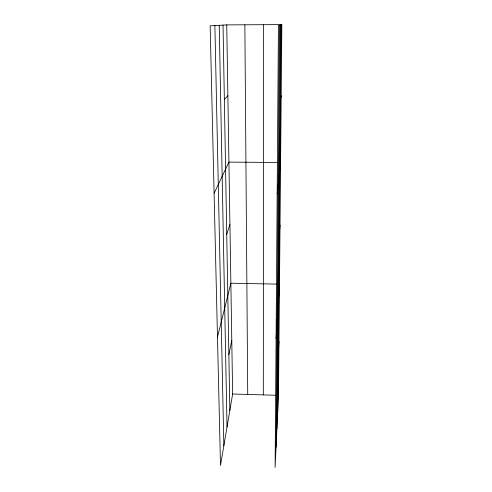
<?xml version="1.0" encoding="UTF-8"?>
<svg xmlns="http://www.w3.org/2000/svg" width="492" height="492" viewBox="0 0 492 492"><rect width="100%" height="100%" fill="white"/><g stroke="black" fill="none" stroke-linecap="round" stroke-linejoin="round"><path stroke-width="0.74" d="M263.312 394.898L263.595 24.692M276.049 447.431L279.401 25.215M276.928 428.649L280.299 24.987M277.709 411.933L281.08 24.791M281.842 24.6L278.49 395.34L275.114 467.4L278.429 25.461L281.842 24.6L226.738 24.889L210.158 25.812L220.496 465.438L232.636 394L226.738 24.889M278.201 356.017L278.976 341.38M276.08 338.514L279.493 284.148M279.253 235.102L280.028 225.17M277.168 193.971L280.594 162.501M280.428 99.661L281.196 95.78M228.86 354.757L231.781 340.236M217.482 337.106L230.865 283.226L276.43 284.093M226.732 234.346L229.93 224.5M214.094 193.307L228.934 162.108L277.623 162.483M224.346 99.562L227.87 95.706M232.636 394L275.452 395.254M214.881 25.547L223.86 445.654M219.235 25.307L227.027 427.031M223.036 25.092L229.844 410.457M244.862 24.791L247.728 394.443"/></g></svg>
